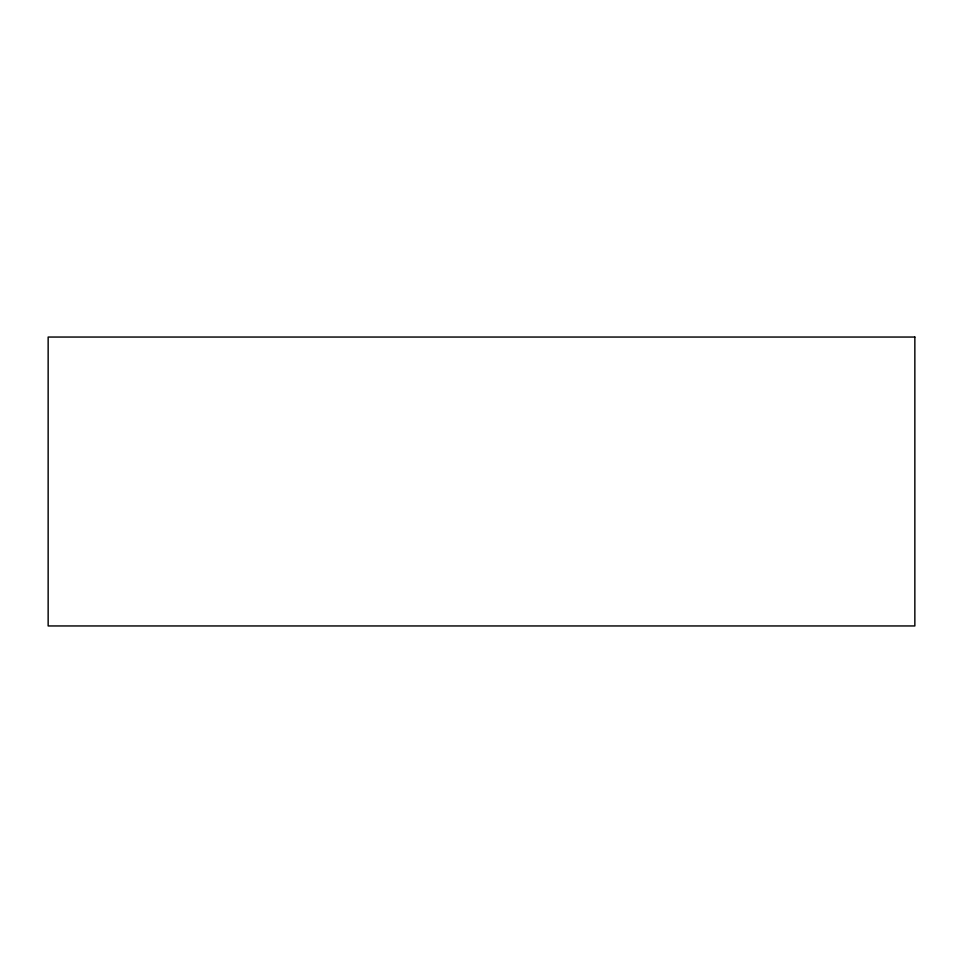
<?xml version="1.0" encoding="UTF-8"?>
<svg xmlns="http://www.w3.org/2000/svg" width="963" height="963" viewBox="0 0 963 963"><rect width="100%" height="100%" fill="white"/><g stroke="black" fill="none" stroke-linecap="round" stroke-linejoin="round"><path stroke-width="1.44" d="M914.85 337.05L48.15 337.05L48.15 625.95L914.85 625.95L914.85 337.05"/></g></svg>
